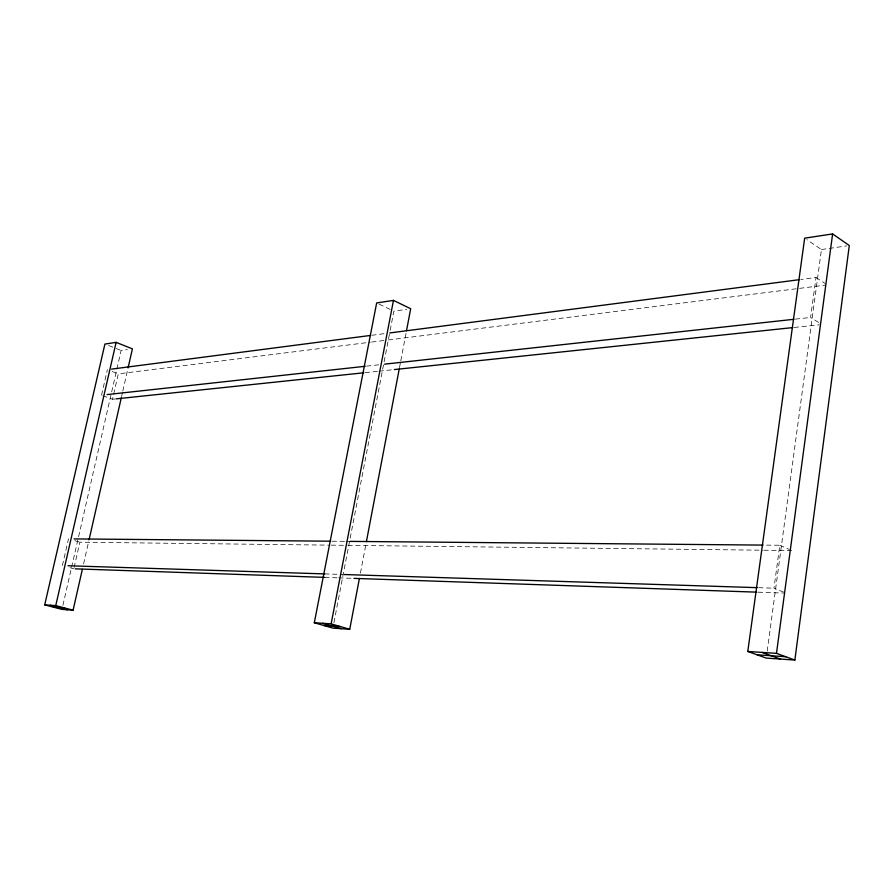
<?xml version="1.0" encoding="UTF-8"?>
<svg xmlns="http://www.w3.org/2000/svg" width="894" height="894" viewBox="0 0 894 894"><rect width="100%" height="100%" fill="white"/><g stroke="black" fill="none" stroke-linecap="round" stroke-linejoin="round"><path stroke-width="0.67" stroke-dasharray="4.47 3.35" d="M783.658 592.163L773.969 588.185L779.78 545.239L764.437 545.105M818.569 322.41L810.601 317.459L816.01 277.52L800.789 279.498M767.197 651.178L821.452 249.538L806.902 239.693M360.416 573.121L366.149 542.993M399.495 367.646L400.534 362.171M400.791 360.796L406.01 333.406M333.92 622.66L383.872 363.087M384.129 361.724L389.918 331.663M390.175 330.299L393.852 311.179L406.804 309.302M62.904 605.327L121.126 350.482L127.395 349.576M74.124 567.466L79.879 542.211L329.741 545.139M102.743 395.651L112.499 399.26L118.287 373.848L370.317 342.223M83.589 563.89L88.841 540.758M121.584 396.489L122.512 392.41M122.824 391.047L127.764 369.278M62.39 565.567L68.525 538.847M101.525 395.193L107.392 369.658M821.452 249.538L846.652 245.906M371.736 335.284L385.582 333.484M371.692 342.044L386.934 340.133M388.309 339.966L798.197 288.527M799.582 288.36L825.888 285.052M366.562 366.138L379.056 364.774M795.336 319.136L810.601 317.459M112.499 399.26L116.656 398.813M365.188 372.642L377.681 371.323M379.067 371.178L392.958 369.714M794.207 327.45L819.195 324.824M332.11 541.216L344.659 541.328M346.056 541.339L350.236 541.384M331.138 545.15L346.492 545.34M347.889 545.351L762.459 550.212M763.856 550.223L791.771 550.548M324.701 573.903L342.838 574.484M758.626 587.693L773.969 588.185M324.712 577.379L337.262 577.803M338.647 577.859L352.594 578.329M758.201 592.197L783.289 593.057M70.011 567.724L73.822 568.796M74.839 540.714L79.879 542.211M112.231 371.524L118.287 373.848M108.655 345.542L114.89 348.012M116.142 348.504L121.126 350.482M779.78 545.239L789.368 549.486M379.123 304.116L390.175 309.413M816.01 277.52L825.017 283.409"/><path stroke-width="1.34" d="M794.855 660.063L849.3 245.526L832.616 233.937L804.667 238.173L747.786 651.458L766.259 658.085L794.855 660.063L776.484 653.358L747.786 651.458M776.484 653.358L832.616 233.937M406.524 330.668L410.692 308.743L393.472 300.395L376.665 302.943L314.308 622.738L332.87 628.124L349.733 629.287L359.377 578.608M366.406 541.619L399.227 369.021M314.308 622.738L331.126 623.856L393.472 300.395M128.077 367.915L132.401 348.861L116.119 342.368L104.911 344.067L44.7 604.88L61.977 609.395L73.085 610.166L82.36 569.333M89.154 539.395L121.282 397.852M44.7 604.88L55.741 605.618L116.119 342.368M111.549 369.121L370.351 335.462M389.728 332.948L799.404 279.677M107.079 394.589L365.177 366.294M384.599 364.16L793.95 319.292M116.656 398.813L363.802 372.787M394.343 369.568L792.822 327.595M74.101 538.903L330.713 541.205M350.236 541.384L763.04 545.094M67.966 565.746L324.701 573.903M344.235 574.529L757.229 587.649M75.208 568.841L324.712 577.379M353.979 578.373L756.805 592.152M53.372 607.149L64.446 607.898M323.639 625.442L340.48 626.582M757.084 654.788L785.725 656.732M55.741 605.618L73.085 610.166M50.187 605.249L67.508 609.786M322.667 623.297L341.251 628.706M331.126 623.856L349.733 629.287M762.023 652.408L780.451 659.057"/></g></svg>
